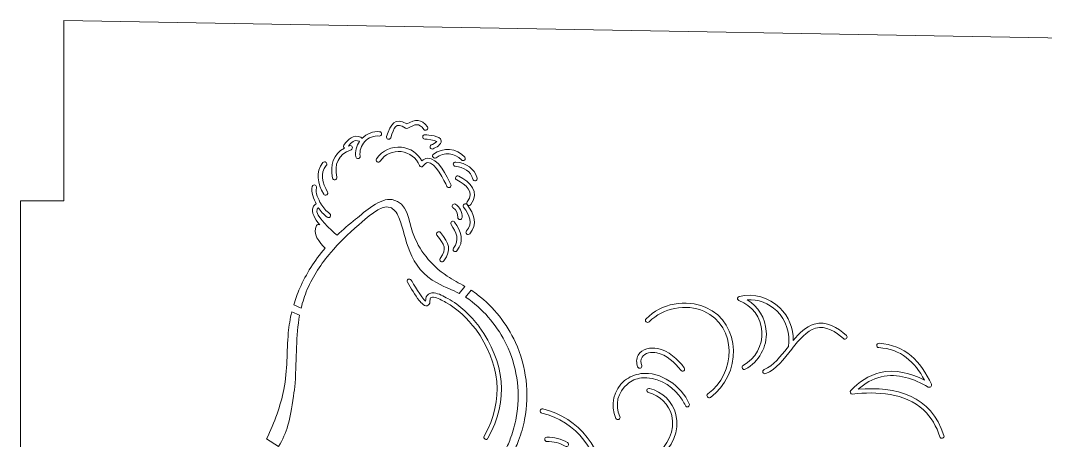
# Model space of a CAD drawing. Header units: centimetres. Extents: x -35.4 to 35.4, y -35.4 to 35.4.
# Drawn here: x 6.44 to 20.65, y -23.59 to -17.76 of the extents above; entities that cross this region are included whole.
import ezdxf

# ---------------------------------------------------------------- set-up
doc = ezdxf.new("R2010")
doc.units = ezdxf.units.CM
doc.header["$MEASUREMENT"] = 0
doc.layers.add('layer 1', color=7, linetype='Continuous')

msp = doc.modelspace()

# ---------------------------------------------------------------- linework, layer by layer
at = {"layer": 'layer 1', "color": 250, "lineweight": 9}
for points, knots in [([(25.92077, -18.09529), (25.92077, -18.09529), (7.04419, -17.76356), (7.04419, -17.76356), (7.04419, -17.76356), (7.04419, -17.76356), (7.04419, -20.26356), (7.04419, -20.26356), (7.04419, -20.26356), (7.04419, -20.26356), (6.44419, -20.26356), (6.44419, -20.26356), (6.44419, -20.26356), (6.44419, -20.26356), (6.44419, -23.76356), (6.44419, -23.76356), (6.44419, -23.76356), (6.44419, -23.76356), (7.04419, -23.76356), (7.04419, -23.76356), (7.04419, -23.76356), (7.04419, -23.76356), (7.04419, -29.17998), (7.04419, -29.17998), (7.04419, -29.17998), (7.04419, -29.17998), (6.44419, -29.17998), (6.44419, -29.17998), (6.44419, -29.17998), (6.44419, -29.17998), (6.44419, -32.67998), (6.44419, -32.67998), (6.44419, -32.67998), (6.44419, -32.67998), (7.04419, -32.67998), (7.04419, -32.67998), (7.04419, -32.67998), (7.04419, -32.67998), (7.04419, -35.17998), (7.04419, -35.17998), (7.04419, -35.17998), (7.04419, -35.17998), (25.92077, -34.84825), (25.92077, -34.84825), (25.92077, -34.84825), (25.92077, -34.84825), (25.92077, -32.67998), (25.92077, -32.67998), (25.92077, -32.67998), (25.92077, -32.67998), (26.52077, -32.67998), (26.52077, -32.67998), (26.52077, -32.67998), (26.52077, -32.67998), (26.52077, -33.27998), (26.52077, -33.27998), (26.52077, -33.27998), (26.52077, -33.27998), (26.82077, -33.27998), (26.82077, -33.27998), (26.82077, -33.27998), (26.90033, -33.27998), (26.97664, -33.24837), (27.0329, -33.19211), (27.0329, -33.19211), (27.08916, -33.13585), (27.12077, -33.05954), (27.12077, -32.97998), (27.12077, -32.97998), (27.12077, -32.97998), (27.12077, -28.87998), (27.12077, -28.87998), (27.12077, -28.87998), (27.12077, -28.71429), (26.98645, -28.57998), (26.82077, -28.57998), (26.82077, -28.57998), (26.82077, -28.57998), (26.52077, -28.57998), (26.52077, -28.57998), (26.52077, -28.57998), (26.52077, -28.57998), (26.52077, -29.17998), (26.52077, -29.17998), (26.52077, -29.17998), (26.52077, -29.17998), (25.92077, -29.17998), (25.92077, -29.17998), (25.92077, -29.17998), (25.92077, -29.17998), (25.92077, -23.76356), (25.92077, -23.76356), (25.92077, -23.76356), (25.92077, -23.76356), (26.59077, -23.76356), (26.59077, -23.76356), (26.59077, -23.76356), (26.59077, -23.76356), (26.59077, -24.36356), (26.59077, -24.36356), (26.59077, -24.36356), (26.59077, -24.36356), (26.82077, -24.36356), (26.82077, -24.36356), (26.82077, -24.36356), (26.90033, -24.36356), (26.97664, -24.33196), (27.0329, -24.2757), (27.0329, -24.2757), (27.08916, -24.21944), (27.12077, -24.14313), (27.12077, -24.06356), (27.12077, -24.06356), (27.12077, -24.06356), (27.12077, -19.96356), (27.12077, -19.96356), (27.12077, -19.96356), (27.12077, -19.79788), (26.98645, -19.66357), (26.82077, -19.66356), (26.82077, -19.66356), (26.82077, -19.66356), (26.59077, -19.66356), (26.59077, -19.66356), (26.59077, -19.66356), (26.59077, -19.66356), (26.59077, -20.26356), (26.59077, -20.26356), (26.59077, -20.26356), (26.59077, -20.26356), (25.92077, -20.26356), (25.92077, -20.26356), (25.92077, -20.26356), (25.92077, -20.26356), (25.92077, -18.09529), (25.92077, -18.09529)], [0, 0, 0, 0, 0.02857143, 0.02857143, 0.02857143, 0.02857143, 0.05714286, 0.05714286, 0.05714286, 0.05714286, 0.08571429, 0.08571429, 0.08571429, 0.08571429, 0.11428571, 0.11428571, 0.11428571, 0.11428571, 0.14285714, 0.14285714, 0.14285714, 0.14285714, 0.17142857, 0.17142857, 0.17142857, 0.17142857, 0.2, 0.2, 0.2, 0.2, 0.22857143, 0.22857143, 0.22857143, 0.22857143, 0.25714286, 0.25714286, 0.25714286, 0.25714286, 0.28571429, 0.28571429, 0.28571429, 0.28571429, 0.31428571, 0.31428571, 0.31428571, 0.31428571, 0.34285714, 0.34285714, 0.34285714, 0.34285714, 0.37142857, 0.37142857, 0.37142857, 0.37142857, 0.4, 0.4, 0.4, 0.4, 0.42857143, 0.42857143, 0.42857143, 0.42857143, 0.45714286, 0.45714286, 0.45714286, 0.45714286, 0.48571429, 0.48571429, 0.48571429, 0.48571429, 0.51428571, 0.51428571, 0.51428571, 0.51428571, 0.54285714, 0.54285714, 0.54285714, 0.54285714, 0.57142857, 0.57142857, 0.57142857, 0.57142857, 0.6, 0.6, 0.6, 0.6, 0.62857143, 0.62857143, 0.62857143, 0.62857143, 0.65714286, 0.65714286, 0.65714286, 0.65714286, 0.68571429, 0.68571429, 0.68571429, 0.68571429, 0.71428571, 0.71428571, 0.71428571, 0.71428571, 0.74285714, 0.74285714, 0.74285714, 0.74285714, 0.77142857, 0.77142857, 0.77142857, 0.77142857, 0.8, 0.8, 0.8, 0.8, 0.82857143, 0.82857143, 0.82857143, 0.82857143, 0.85714286, 0.85714286, 0.85714286, 0.85714286, 0.88571429, 0.88571429, 0.88571429, 0.88571429, 0.91428571, 0.91428571, 0.91428571, 0.91428571, 0.94285714, 0.94285714, 0.94285714, 0.94285714, 1, 1, 1, 1]), ([(11.57409, -19.39055), (11.56877, -19.4062), (11.55167, -19.41461), (11.53603, -19.40929), (11.53603, -19.40929), (11.52038, -19.40397), (11.51197, -19.38687), (11.51729, -19.37123), (11.51729, -19.37123), (11.57571, -19.19952), (11.63038, -19.09477), (11.79618, -19.19773), (11.79618, -19.19773), (11.91757, -19.13218), (11.99616, -19.12578), (12.08127, -19.23789), (12.08127, -19.23789), (12.09126, -19.25105), (12.08867, -19.26994), (12.07551, -19.27993), (12.07551, -19.27993), (12.06235, -19.28992), (12.04346, -19.28733), (12.03347, -19.27417), (12.03347, -19.27417), (11.96314, -19.18151), (11.91247, -19.19672), (11.81076, -19.25852), (11.81076, -19.25852), (11.80046, -19.26477), (11.7882, -19.26445), (11.77826, -19.25765), (11.77826, -19.25765), (11.63856, -19.1622), (11.62146, -19.25133), (11.57409, -19.39055)], [0, 0, 0, 0, 0.1, 0.1, 0.1, 0.1, 0.2, 0.2, 0.2, 0.2, 0.3, 0.3, 0.3, 0.3, 0.4, 0.4, 0.4, 0.4, 0.5, 0.5, 0.5, 0.5, 0.6, 0.6, 0.6, 0.6, 0.7, 0.7, 0.7, 0.7, 0.8, 0.8, 0.8, 0.8, 1, 1, 1, 1]), ([(11.41574, -19.36489), (11.34091, -19.35891), (11.26734, -19.38709), (11.21564, -19.44151), (11.21564, -19.44151), (11.16414, -19.49572), (11.13962, -19.57115), (11.14939, -19.64528), (11.14939, -19.64528), (11.15155, -19.66166), (11.13995, -19.67678), (11.12357, -19.67894), (11.12357, -19.67894), (11.10719, -19.6811), (11.09207, -19.6695), (11.08991, -19.65312), (11.08991, -19.65312), (11.07997, -19.57769), (11.09863, -19.50116), (11.14091, -19.43896), (11.14091, -19.43896), (11.14091, -19.43896), (11.13493, -19.43701), (11.13493, -19.43701), (11.13493, -19.43701), (11.07384, -19.4098), (11.02405, -19.45732), (10.98943, -19.50469), (10.98943, -19.50469), (10.98943, -19.50469), (11.00305, -19.49937), (11.00305, -19.49937), (11.00305, -19.49937), (11.01852, -19.49355), (11.03587, -19.50142), (11.04169, -19.51689), (11.04169, -19.51689), (11.04751, -19.53236), (11.03964, -19.54971), (11.02417, -19.55553), (11.02417, -19.55553), (10.84404, -19.62327), (10.78849, -19.75304), (10.82697, -19.93764), (10.82697, -19.93764), (10.83034, -19.95381), (10.8199, -19.96976), (10.80372, -19.97313), (10.80372, -19.97313), (10.78755, -19.9765), (10.7716, -19.96606), (10.76823, -19.94988), (10.76823, -19.94988), (10.72914, -19.76233), (10.77917, -19.61733), (10.93265, -19.53172), (10.93265, -19.53172), (10.92016, -19.52227), (10.91699, -19.50451), (10.92574, -19.49127), (10.92574, -19.49127), (10.97853, -19.4114), (11.05854, -19.33729), (11.15935, -19.38221), (11.15935, -19.38221), (11.16645, -19.38537), (11.17172, -19.39099), (11.17461, -19.39762), (11.17461, -19.39762), (11.23864, -19.33175), (11.32883, -19.29775), (11.42052, -19.30509), (11.42052, -19.30509), (11.43699, -19.3064), (11.44935, -19.32091), (11.44803, -19.33738), (11.44803, -19.33738), (11.44672, -19.35385), (11.43221, -19.36621), (11.41574, -19.36489)], [0, 0, 0, 0, 0.04761905, 0.04761905, 0.04761905, 0.04761905, 0.0952381, 0.0952381, 0.0952381, 0.0952381, 0.14285714, 0.14285714, 0.14285714, 0.14285714, 0.19047619, 0.19047619, 0.19047619, 0.19047619, 0.23809524, 0.23809524, 0.23809524, 0.23809524, 0.28571429, 0.28571429, 0.28571429, 0.28571429, 0.33333333, 0.33333333, 0.33333333, 0.33333333, 0.38095238, 0.38095238, 0.38095238, 0.38095238, 0.42857143, 0.42857143, 0.42857143, 0.42857143, 0.47619048, 0.47619048, 0.47619048, 0.47619048, 0.52380952, 0.52380952, 0.52380952, 0.52380952, 0.57142857, 0.57142857, 0.57142857, 0.57142857, 0.61904762, 0.61904762, 0.61904762, 0.61904762, 0.66666667, 0.66666667, 0.66666667, 0.66666667, 0.71428571, 0.71428571, 0.71428571, 0.71428571, 0.76190476, 0.76190476, 0.76190476, 0.76190476, 0.80952381, 0.80952381, 0.80952381, 0.80952381, 0.85714286, 0.85714286, 0.85714286, 0.85714286, 0.9047619, 0.9047619, 0.9047619, 0.9047619, 1, 1, 1, 1]), ([(12.27279, -19.42979), (12.28131, -19.48351), (12.20048, -19.52364), (12.16187, -19.54259), (12.16187, -19.54259), (12.14703, -19.54987), (12.129, -19.54371), (12.12172, -19.52888), (12.12172, -19.52888), (12.11444, -19.51404), (12.1206, -19.49601), (12.13543, -19.48873), (12.13543, -19.48873), (12.1486, -19.48227), (12.19965, -19.4558), (12.21159, -19.43943), (12.21159, -19.43943), (12.18606, -19.41998), (12.06876, -19.40986), (12.04439, -19.40811), (12.04439, -19.40811), (12.02791, -19.40693), (12.01543, -19.39252), (12.01662, -19.37604), (12.01662, -19.37604), (12.0178, -19.35956), (12.03221, -19.34708), (12.04869, -19.34827), (12.04869, -19.34827), (12.1006, -19.35199), (12.26163, -19.35946), (12.27279, -19.42979)], [0, 0, 0, 0, 0.11111111, 0.11111111, 0.11111111, 0.11111111, 0.22222222, 0.22222222, 0.22222222, 0.22222222, 0.33333333, 0.33333333, 0.33333333, 0.33333333, 0.44444444, 0.44444444, 0.44444444, 0.44444444, 0.55555556, 0.55555556, 0.55555556, 0.55555556, 0.66666667, 0.66666667, 0.66666667, 0.66666667, 0.77777778, 0.77777778, 0.77777778, 0.77777778, 1, 1, 1, 1]), ([(12.07957, -19.67285), (12.22543, -19.65459), (12.35874, -19.93425), (12.40748, -20.03693), (12.40748, -20.03693), (12.41457, -20.05186), (12.40817, -20.06982), (12.39325, -20.0769), (12.39325, -20.0769), (12.37832, -20.08399), (12.36036, -20.07759), (12.35328, -20.06267), (12.35328, -20.06267), (12.32068, -19.99399), (12.18819, -19.71972), (12.08702, -19.73239), (12.08702, -19.73239), (12.06033, -19.73573), (12.03852, -19.75979), (12.02389, -19.78044), (12.02389, -19.78044), (12.01736, -19.78965), (12.00706, -19.79422), (11.99585, -19.79288), (11.99585, -19.79288), (11.98464, -19.79154), (11.9757, -19.78467), (11.97153, -19.77417), (11.97153, -19.77417), (11.92918, -19.66765), (11.83154, -19.59315), (11.71762, -19.5804), (11.71762, -19.5804), (11.60369, -19.56766), (11.49201, -19.61876), (11.42717, -19.71329), (11.42717, -19.71329), (11.41782, -19.72692), (11.39909, -19.73041), (11.38546, -19.72106), (11.38546, -19.72106), (11.37183, -19.71171), (11.36834, -19.69298), (11.37769, -19.67935), (11.37769, -19.67935), (11.45507, -19.56654), (11.58834, -19.50557), (11.72428, -19.52078), (11.72428, -19.52078), (11.84427, -19.5342), (11.94912, -19.60503), (12.00683, -19.70888), (12.00683, -19.70888), (12.02709, -19.69023), (12.05117, -19.67641), (12.07957, -19.67285)], [0, 0, 0, 0, 0.06666667, 0.06666667, 0.06666667, 0.06666667, 0.13333333, 0.13333333, 0.13333333, 0.13333333, 0.2, 0.2, 0.2, 0.2, 0.26666667, 0.26666667, 0.26666667, 0.26666667, 0.33333333, 0.33333333, 0.33333333, 0.33333333, 0.4, 0.4, 0.4, 0.4, 0.46666667, 0.46666667, 0.46666667, 0.46666667, 0.53333333, 0.53333333, 0.53333333, 0.53333333, 0.6, 0.6, 0.6, 0.6, 0.66666667, 0.66666667, 0.66666667, 0.66666667, 0.73333333, 0.73333333, 0.73333333, 0.73333333, 0.8, 0.8, 0.8, 0.8, 0.86666667, 0.86666667, 0.86666667, 0.86666667, 1, 1, 1, 1]), ([(12.59892, -19.65648), (12.61005, -19.6687), (12.60917, -19.68774), (12.59696, -19.69886), (12.59696, -19.69886), (12.58474, -19.70999), (12.5657, -19.70911), (12.55458, -19.6969), (12.55458, -19.6969), (12.46326, -19.59669), (12.30995, -19.58288), (12.20221, -19.66518), (12.20221, -19.66518), (12.18908, -19.67521), (12.17019, -19.67268), (12.16016, -19.65955), (12.16016, -19.65955), (12.15013, -19.64642), (12.15266, -19.62753), (12.16579, -19.6175), (12.16579, -19.6175), (12.29821, -19.51634), (12.48669, -19.53331), (12.59892, -19.65648)], [0, 0, 0, 0, 0.14285714, 0.14285714, 0.14285714, 0.14285714, 0.28571429, 0.28571429, 0.28571429, 0.28571429, 0.42857143, 0.42857143, 0.42857143, 0.42857143, 0.57142857, 0.57142857, 0.57142857, 0.57142857, 0.71428571, 0.71428571, 0.71428571, 0.71428571, 1, 1, 1, 1]), ([(10.69808, -20.14117), (10.70615, -20.15558), (10.70099, -20.17393), (10.68657, -20.182), (10.68657, -20.182), (10.67216, -20.19008), (10.65381, -20.1849), (10.64574, -20.17049), (10.64574, -20.17049), (10.56302, -20.02284), (10.52693, -19.86346), (10.6353, -19.73446), (10.6353, -19.73446), (10.64592, -19.72181), (10.66492, -19.72016), (10.67757, -19.73079), (10.67757, -19.73079), (10.69022, -19.74141), (10.69187, -19.7604), (10.68124, -19.77306), (10.68124, -19.77306), (10.5888, -19.8831), (10.62747, -20.01515), (10.69808, -20.14117)], [0, 0, 0, 0, 0.14285714, 0.14285714, 0.14285714, 0.14285714, 0.28571429, 0.28571429, 0.28571429, 0.28571429, 0.42857143, 0.42857143, 0.42857143, 0.42857143, 0.57142857, 0.57142857, 0.57142857, 0.57142857, 0.71428571, 0.71428571, 0.71428571, 0.71428571, 1, 1, 1, 1]), ([(12.47418, -19.72544), (12.61932, -19.7424), (12.73615, -19.81181), (12.77114, -19.94918), (12.77114, -19.94918), (12.77521, -19.96519), (12.76548, -19.98157), (12.74947, -19.98565), (12.74947, -19.98565), (12.73346, -19.98972), (12.71708, -19.98), (12.713, -19.96398), (12.713, -19.96398), (12.68423, -19.85102), (12.58717, -19.79906), (12.46722, -19.78504), (12.46722, -19.78504), (12.4508, -19.78313), (12.43898, -19.76817), (12.4409, -19.75176), (12.4409, -19.75176), (12.44282, -19.73534), (12.45778, -19.72353), (12.47418, -19.72544)], [0, 0, 0, 0, 0.14285714, 0.14285714, 0.14285714, 0.14285714, 0.28571429, 0.28571429, 0.28571429, 0.28571429, 0.42857143, 0.42857143, 0.42857143, 0.42857143, 0.57142857, 0.57142857, 0.57142857, 0.57142857, 0.71428571, 0.71428571, 0.71428571, 0.71428571, 1, 1, 1, 1]), ([(12.51585, -19.921), (12.67778, -20.00431), (12.8131, -20.1361), (12.68351, -20.31483), (12.68351, -20.31483), (12.67381, -20.32821), (12.65499, -20.33121), (12.64161, -20.32151), (12.64161, -20.32151), (12.62823, -20.31181), (12.62523, -20.29299), (12.63493, -20.27961), (12.63493, -20.27961), (12.73972, -20.13509), (12.61521, -20.03959), (12.48841, -19.97436), (12.48841, -19.97436), (12.47371, -19.9668), (12.46789, -19.94865), (12.47545, -19.93396), (12.47545, -19.93396), (12.48301, -19.91926), (12.50116, -19.91344), (12.51585, -19.921)], [0, 0, 0, 0, 0.14285714, 0.14285714, 0.14285714, 0.14285714, 0.28571429, 0.28571429, 0.28571429, 0.28571429, 0.42857143, 0.42857143, 0.42857143, 0.42857143, 0.57142857, 0.57142857, 0.57142857, 0.57142857, 0.71428571, 0.71428571, 0.71428571, 0.71428571, 1, 1, 1, 1]), ([(12.35606, -21.30645), (12.43894, -21.3624), (12.52064, -21.40381), (12.60229, -21.45026), (12.60229, -21.45026), (12.60229, -21.45026), (12.52346, -21.5472), (12.52346, -21.5472), (12.52346, -21.5472), (12.42514, -21.4953), (12.33675, -21.46658), (12.21718, -21.40252), (12.21718, -21.40252), (12.0263, -21.30021), (11.9096, -21.14727), (11.83646, -20.96539), (11.83646, -20.96539), (11.76968, -20.79927), (11.75366, -20.65848), (11.68679, -20.49623), (11.68679, -20.49623), (11.65509, -20.4193), (11.61422, -20.3718), (11.56426, -20.35381), (11.56426, -20.35381), (11.4367, -20.30787), (11.22537, -20.51702), (11.1319, -20.59621), (11.1319, -20.59621), (10.98239, -20.72284), (10.85276, -20.85099), (10.74299, -20.98058), (10.74299, -20.98058), (10.61272, -21.13436), (10.49778, -21.30459), (10.41813, -21.49026), (10.41813, -21.49026), (10.38057, -21.57781), (10.35283, -21.66381), (10.33208, -21.74995), (10.33208, -21.74995), (10.33208, -21.74995), (10.22998, -21.70468), (10.22998, -21.70468), (10.22998, -21.70468), (10.25328, -21.62718), (10.28163, -21.5506), (10.31538, -21.47368), (10.31538, -21.47368), (10.40162, -21.27709), (10.51831, -21.09214), (10.66546, -20.91882), (10.66546, -20.91882), (10.58568, -20.84195), (10.48233, -20.71745), (10.54777, -20.60426), (10.54777, -20.60426), (10.55604, -20.58996), (10.57445, -20.58504), (10.58876, -20.59331), (10.58876, -20.59331), (10.58876, -20.59331), (10.59176, -20.59529), (10.59176, -20.59529), (10.59176, -20.59529), (10.52017, -20.5118), (10.46739, -20.42081), (10.498, -20.35308), (10.498, -20.35308), (10.50726, -20.33258), (10.52247, -20.31698), (10.5406, -20.30511), (10.5406, -20.30511), (10.51502, -20.24437), (10.46272, -20.13726), (10.48717, -20.06351), (10.48717, -20.06351), (10.49237, -20.04783), (10.50941, -20.03927), (10.52509, -20.04447), (10.52509, -20.04447), (10.54077, -20.04967), (10.54933, -20.06671), (10.54413, -20.08239), (10.54413, -20.08239), (10.52186, -20.14955), (10.57768, -20.24933), (10.60544, -20.30267), (10.60544, -20.30267), (10.60544, -20.30267), (10.60709, -20.30579), (10.60709, -20.30579), (10.60709, -20.30579), (10.63498, -20.35777), (10.68012, -20.40327), (10.72981, -20.4426), (10.72981, -20.4426), (10.74277, -20.45285), (10.74497, -20.47178), (10.73471, -20.48474), (10.73471, -20.48474), (10.72446, -20.4977), (10.70553, -20.4999), (10.69257, -20.48964), (10.69257, -20.48964), (10.64389, -20.45111), (10.60037, -20.40731), (10.56894, -20.35847), (10.56894, -20.35847), (10.56206, -20.36369), (10.55618, -20.37004), (10.55268, -20.37779), (10.55268, -20.37779), (10.51333, -20.46486), (10.75916, -20.68024), (10.8309, -20.74136), (10.8309, -20.74136), (10.90973, -20.66404), (10.99524, -20.58927), (11.08742, -20.51705), (11.08742, -20.51705), (11.21715, -20.41539), (11.43082, -20.21583), (11.5921, -20.24638), (11.5921, -20.24638), (11.81703, -20.289), (11.81724, -20.53027), (11.87672, -20.69793), (11.87672, -20.69793), (11.96531, -20.94767), (12.12509, -21.15051), (12.35606, -21.30645)], [0, 0, 0, 0, 0.02941176, 0.02941176, 0.02941176, 0.02941176, 0.05882353, 0.05882353, 0.05882353, 0.05882353, 0.08823529, 0.08823529, 0.08823529, 0.08823529, 0.11764706, 0.11764706, 0.11764706, 0.11764706, 0.14705882, 0.14705882, 0.14705882, 0.14705882, 0.17647059, 0.17647059, 0.17647059, 0.17647059, 0.20588235, 0.20588235, 0.20588235, 0.20588235, 0.23529412, 0.23529412, 0.23529412, 0.23529412, 0.26470588, 0.26470588, 0.26470588, 0.26470588, 0.29411765, 0.29411765, 0.29411765, 0.29411765, 0.32352941, 0.32352941, 0.32352941, 0.32352941, 0.35294118, 0.35294118, 0.35294118, 0.35294118, 0.38235294, 0.38235294, 0.38235294, 0.38235294, 0.41176471, 0.41176471, 0.41176471, 0.41176471, 0.44117647, 0.44117647, 0.44117647, 0.44117647, 0.47058824, 0.47058824, 0.47058824, 0.47058824, 0.5, 0.5, 0.5, 0.5, 0.52941176, 0.52941176, 0.52941176, 0.52941176, 0.55882353, 0.55882353, 0.55882353, 0.55882353, 0.58823529, 0.58823529, 0.58823529, 0.58823529, 0.61764706, 0.61764706, 0.61764706, 0.61764706, 0.64705882, 0.64705882, 0.64705882, 0.64705882, 0.67647059, 0.67647059, 0.67647059, 0.67647059, 0.70588235, 0.70588235, 0.70588235, 0.70588235, 0.73529412, 0.73529412, 0.73529412, 0.73529412, 0.76470588, 0.76470588, 0.76470588, 0.76470588, 0.79411765, 0.79411765, 0.79411765, 0.79411765, 0.82352941, 0.82352941, 0.82352941, 0.82352941, 0.85294118, 0.85294118, 0.85294118, 0.85294118, 0.88235294, 0.88235294, 0.88235294, 0.88235294, 0.91176471, 0.91176471, 0.91176471, 0.91176471, 0.94117647, 0.94117647, 0.94117647, 0.94117647, 1, 1, 1, 1]), ([(12.46965, -20.31032), (12.53799, -20.34855), (12.56236, -20.4179), (12.56355, -20.49314), (12.56355, -20.49314), (12.56381, -20.50966), (12.55054, -20.52335), (12.53402, -20.52361), (12.53402, -20.52361), (12.5175, -20.52387), (12.50381, -20.5106), (12.50355, -20.49408), (12.50355, -20.49408), (12.50272, -20.44124), (12.4891, -20.38995), (12.44035, -20.36268), (12.44035, -20.36268), (12.42593, -20.35461), (12.42075, -20.33627), (12.42882, -20.32185), (12.42882, -20.32185), (12.43689, -20.30743), (12.45523, -20.30225), (12.46965, -20.31032)], [0, 0, 0, 0, 0.14285714, 0.14285714, 0.14285714, 0.14285714, 0.28571429, 0.28571429, 0.28571429, 0.28571429, 0.42857143, 0.42857143, 0.42857143, 0.42857143, 0.57142857, 0.57142857, 0.57142857, 0.57142857, 0.71428571, 0.71428571, 0.71428571, 0.71428571, 1, 1, 1, 1]), ([(12.63222, -20.31464), (12.73357, -20.45051), (12.77906, -20.59066), (12.66953, -20.71987), (12.66953, -20.71987), (12.65885, -20.73246), (12.63985, -20.73403), (12.62725, -20.72335), (12.62725, -20.72335), (12.61466, -20.71267), (12.61308, -20.69367), (12.62377, -20.68107), (12.62377, -20.68107), (12.7153, -20.5731), (12.66884, -20.46407), (12.58412, -20.35052), (12.58412, -20.35052), (12.57425, -20.33728), (12.57699, -20.31841), (12.59023, -20.30853), (12.59023, -20.30853), (12.60347, -20.29865), (12.62235, -20.30141), (12.63222, -20.31464)], [0, 0, 0, 0, 0.14285714, 0.14285714, 0.14285714, 0.14285714, 0.28571429, 0.28571429, 0.28571429, 0.28571429, 0.42857143, 0.42857143, 0.42857143, 0.42857143, 0.57142857, 0.57142857, 0.57142857, 0.57142857, 0.71428571, 0.71428571, 0.71428571, 0.71428571, 1, 1, 1, 1]), ([(12.45969, -20.55853), (12.54798, -20.68093), (12.59827, -20.82888), (12.48965, -20.95683), (12.48965, -20.95683), (12.47896, -20.96942), (12.45996, -20.97097), (12.44736, -20.96028), (12.44736, -20.96028), (12.43477, -20.94959), (12.43322, -20.93059), (12.44391, -20.91799), (12.44391, -20.91799), (12.53325, -20.81276), (12.48233, -20.69247), (12.41103, -20.59363), (12.41103, -20.59363), (12.40136, -20.58023), (12.40441, -20.56142), (12.41781, -20.55175), (12.41781, -20.55175), (12.43121, -20.54208), (12.45002, -20.54513), (12.45969, -20.55853)], [0, 0, 0, 0, 0.14285714, 0.14285714, 0.14285714, 0.14285714, 0.28571429, 0.28571429, 0.28571429, 0.28571429, 0.42857143, 0.42857143, 0.42857143, 0.42857143, 0.57142857, 0.57142857, 0.57142857, 0.57142857, 0.71428571, 0.71428571, 0.71428571, 0.71428571, 1, 1, 1, 1]), ([(12.26311, -20.70356), (12.38178, -20.86405), (12.42054, -20.93062), (12.31017, -21.09696), (12.31017, -21.09696), (12.30104, -21.11073), (12.28234, -21.1145), (12.26858, -21.10537), (12.26858, -21.10537), (12.25481, -21.09624), (12.25104, -21.07755), (12.26017, -21.06378), (12.26017, -21.06378), (12.35661, -20.91845), (12.31856, -20.87945), (12.21487, -20.73924), (12.21487, -20.73924), (12.20505, -20.72595), (12.20787, -20.7071), (12.22115, -20.69728), (12.22115, -20.69728), (12.23444, -20.68745), (12.2533, -20.69029), (12.26311, -20.70356)], [0, 0, 0, 0, 0.14285714, 0.14285714, 0.14285714, 0.14285714, 0.28571429, 0.28571429, 0.28571429, 0.28571429, 0.42857143, 0.42857143, 0.42857143, 0.42857143, 0.57142857, 0.57142857, 0.57142857, 0.57142857, 0.71428571, 0.71428571, 0.71428571, 0.71428571, 1, 1, 1, 1]), ([(12.80161, -22.00805), (13.14859, -22.50209), (13.21795, -23.02057), (12.92112, -23.55584), (12.92112, -23.55584), (12.9131, -23.57029), (12.89478, -23.57554), (12.88033, -23.56753), (12.88033, -23.56753), (12.86588, -23.55951), (12.86063, -23.54119), (12.86864, -23.52674), (12.86864, -23.52674), (13.15411, -23.01198), (13.08631, -22.51825), (12.75306, -22.04332), (12.75306, -22.04332), (12.63991, -21.90237), (12.49839, -21.75594), (12.33696, -21.67085), (12.33696, -21.67085), (12.29005, -21.64612), (12.22058, -21.60482), (12.16769, -21.59955), (12.16769, -21.59955), (12.15843, -21.59863), (12.14777, -21.5987), (12.13896, -21.60208), (12.13896, -21.60208), (12.09892, -21.61744), (12.13635, -21.67714), (12.09495, -21.71008), (12.09495, -21.71008), (12.04991, -21.74593), (11.99391, -21.67594), (11.96955, -21.64528), (11.96955, -21.64528), (11.90883, -21.56884), (11.85409, -21.47655), (11.80467, -21.39245), (11.80467, -21.39245), (11.7963, -21.3782), (11.8011, -21.35975), (11.81534, -21.35138), (11.81534, -21.35138), (11.82959, -21.34301), (11.84804, -21.34781), (11.85641, -21.36205), (11.85641, -21.36205), (11.87831, -21.39934), (12.00425, -21.61144), (12.05753, -21.65334), (12.05753, -21.65334), (12.05863, -21.64113), (12.05929, -21.62374), (12.06028, -21.61764), (12.06028, -21.61764), (12.06585, -21.58324), (12.08428, -21.55879), (12.11748, -21.54606), (12.11748, -21.54606), (12.13536, -21.5392), (12.15471, -21.53796), (12.17363, -21.53985), (12.17363, -21.53985), (12.23814, -21.54627), (12.30817, -21.58785), (12.36494, -21.61777), (12.36494, -21.61777), (12.53445, -21.70712), (12.6817, -21.85848), (12.80046, -22.00652), (12.80046, -22.00652), (12.80046, -22.00652), (12.80161, -22.00805), (12.80161, -22.00805)], [0, 0, 0, 0, 0.05, 0.05, 0.05, 0.05, 0.1, 0.1, 0.1, 0.1, 0.15, 0.15, 0.15, 0.15, 0.2, 0.2, 0.2, 0.2, 0.25, 0.25, 0.25, 0.25, 0.3, 0.3, 0.3, 0.3, 0.35, 0.35, 0.35, 0.35, 0.4, 0.4, 0.4, 0.4, 0.45, 0.45, 0.45, 0.45, 0.5, 0.5, 0.5, 0.5, 0.55, 0.55, 0.55, 0.55, 0.6, 0.6, 0.6, 0.6, 0.65, 0.65, 0.65, 0.65, 0.7, 0.7, 0.7, 0.7, 0.75, 0.75, 0.75, 0.75, 0.8, 0.8, 0.8, 0.8, 0.85, 0.85, 0.85, 0.85, 0.9, 0.9, 0.9, 0.9, 1, 1, 1, 1]), ([(13.3015, -22.22609), (13.45365, -22.55902), (13.49861, -22.93355), (13.42947, -23.29333), (13.42947, -23.29333), (13.41034, -23.39289), (13.38261, -23.49083), (13.34652, -23.58603), (13.34652, -23.58603), (13.31909, -23.65835), (13.28768, -23.72642), (13.2525, -23.79093), (13.2525, -23.79093), (13.2525, -23.79093), (13.16275, -23.71913), (13.16275, -23.71913), (13.16275, -23.71913), (13.19166, -23.66161), (13.21725, -23.60242), (13.23933, -23.54187), (13.23933, -23.54187), (13.27125, -23.45432), (13.2959, -23.36389), (13.31278, -23.27156), (13.31278, -23.27156), (13.37237, -22.94563), (13.33297, -22.60823), (13.19964, -22.30471), (13.19964, -22.30471), (13.08957, -22.0541), (12.91866, -21.83324), (12.70127, -21.66341), (12.70127, -21.66341), (12.66905, -21.63823), (12.63911, -21.61693), (12.61069, -21.59844), (12.61069, -21.59844), (12.61069, -21.59844), (12.68889, -21.50228), (12.68889, -21.50228), (12.68889, -21.50228), (12.71853, -21.5213), (12.74822, -21.5419), (12.77801, -21.56501), (12.77801, -21.56501), (13.00376, -21.74016), (13.18322, -21.96727), (13.3015, -22.22609)], [0, 0, 0, 0, 0.07692308, 0.07692308, 0.07692308, 0.07692308, 0.15384615, 0.15384615, 0.15384615, 0.15384615, 0.23076923, 0.23076923, 0.23076923, 0.23076923, 0.30769231, 0.30769231, 0.30769231, 0.30769231, 0.38461538, 0.38461538, 0.38461538, 0.38461538, 0.46153846, 0.46153846, 0.46153846, 0.46153846, 0.53846154, 0.53846154, 0.53846154, 0.53846154, 0.61538462, 0.61538462, 0.61538462, 0.61538462, 0.69230769, 0.69230769, 0.69230769, 0.69230769, 0.76923077, 0.76923077, 0.76923077, 0.76923077, 0.84615385, 0.84615385, 0.84615385, 0.84615385, 1, 1, 1, 1]), ([(17.44135, -21.97247), (17.60926, -21.92204), (17.76645, -22.0208), (17.88711, -22.12869), (17.88711, -22.12869), (17.89942, -22.1397), (17.90049, -22.15873), (17.88947, -22.17105), (17.88947, -22.17105), (17.87846, -22.18336), (17.85943, -22.18443), (17.84711, -22.17341), (17.84711, -22.17341), (17.74376, -22.081), (17.60395, -21.98628), (17.45861, -22.02993), (17.45861, -22.02993), (17.33506, -22.06704), (17.23688, -22.18586), (17.13767, -22.31221), (17.13767, -22.31221), (17.13616, -22.31491), (17.13425, -22.31733), (17.13203, -22.31941), (17.13203, -22.31941), (17.02452, -22.45655), (16.91523, -22.60088), (16.77061, -22.6581), (16.77061, -22.6581), (16.75524, -22.66417), (16.73775, -22.6566), (16.73167, -22.64124), (16.73167, -22.64124), (16.7256, -22.62587), (16.73317, -22.60838), (16.74853, -22.6023), (16.74853, -22.6023), (16.87537, -22.55212), (16.98358, -22.41102), (17.06609, -22.30663), (17.06609, -22.30663), (17.06609, -22.30663), (17.08333, -22.28475), (17.08333, -22.28475), (17.08333, -22.28475), (17.11518, -22.10371), (17.05523, -21.91817), (16.92309, -21.78995), (16.92309, -21.78995), (16.81255, -21.68268), (16.66325, -21.62711), (16.51202, -21.63368), (16.51202, -21.63368), (16.66469, -21.7268), (16.76531, -21.8894), (16.77734, -22.07198), (16.77734, -22.07198), (16.79155, -22.28789), (16.67744, -22.49463), (16.48717, -22.59766), (16.48717, -22.59766), (16.47264, -22.60553), (16.45437, -22.6001), (16.4465, -22.58557), (16.4465, -22.58557), (16.43863, -22.57104), (16.44406, -22.55277), (16.45859, -22.5449), (16.45859, -22.5449), (16.62835, -22.45298), (16.73015, -22.26854), (16.71746, -22.07592), (16.71746, -22.07592), (16.70472, -21.88244), (16.58046, -21.71411), (16.39933, -21.64494), (16.39933, -21.64494), (16.38675, -21.64013), (16.37912, -21.62813), (16.38011, -21.6147), (16.38011, -21.6147), (16.3811, -21.60128), (16.39042, -21.59052), (16.40356, -21.58762), (16.40356, -21.58762), (16.60533, -21.54305), (16.81658, -21.60299), (16.96487, -21.74689), (16.96487, -21.74689), (17.0881, -21.86646), (17.15466, -22.031), (17.15163, -22.19971), (17.15163, -22.19971), (17.23263, -22.10262), (17.32823, -22.00644), (17.44135, -21.97247)], [0, 0, 0, 0, 0.04, 0.04, 0.04, 0.04, 0.08, 0.08, 0.08, 0.08, 0.12, 0.12, 0.12, 0.12, 0.16, 0.16, 0.16, 0.16, 0.2, 0.2, 0.2, 0.2, 0.24, 0.24, 0.24, 0.24, 0.28, 0.28, 0.28, 0.28, 0.32, 0.32, 0.32, 0.32, 0.36, 0.36, 0.36, 0.36, 0.4, 0.4, 0.4, 0.4, 0.44, 0.44, 0.44, 0.44, 0.48, 0.48, 0.48, 0.48, 0.52, 0.52, 0.52, 0.52, 0.56, 0.56, 0.56, 0.56, 0.6, 0.6, 0.6, 0.6, 0.64, 0.64, 0.64, 0.64, 0.68, 0.68, 0.68, 0.68, 0.72, 0.72, 0.72, 0.72, 0.76, 0.76, 0.76, 0.76, 0.8, 0.8, 0.8, 0.8, 0.84, 0.84, 0.84, 0.84, 0.88, 0.88, 0.88, 0.88, 0.92, 0.92, 0.92, 0.92, 1, 1, 1, 1]), ([(15.93827, -21.74042), (16.4496, -21.96538), (16.42932, -22.68315), (16.00333, -22.98842), (16.00333, -22.98842), (15.9899, -22.99805), (15.9711, -22.99495), (15.96148, -22.98151), (15.96148, -22.98151), (15.95185, -22.96808), (15.95495, -22.94928), (15.96839, -22.93966), (15.96839, -22.93966), (16.35658, -22.66146), (16.38254, -22.00143), (15.91411, -21.79534), (15.91411, -21.79534), (15.66414, -21.68537), (15.34706, -21.74681), (15.15489, -21.94045), (15.15489, -21.94045), (15.14326, -21.95218), (15.1242, -21.95225), (15.11247, -21.94061), (15.11247, -21.94061), (15.10074, -21.92898), (15.10067, -21.90992), (15.11231, -21.89819), (15.11231, -21.89819), (15.32196, -21.68692), (15.66558, -21.62045), (15.93827, -21.74042)], [0, 0, 0, 0, 0.11111111, 0.11111111, 0.11111111, 0.11111111, 0.22222222, 0.22222222, 0.22222222, 0.22222222, 0.33333333, 0.33333333, 0.33333333, 0.33333333, 0.44444444, 0.44444444, 0.44444444, 0.44444444, 0.55555556, 0.55555556, 0.55555556, 0.55555556, 0.66666667, 0.66666667, 0.66666667, 0.66666667, 0.77777778, 0.77777778, 0.77777778, 0.77777778, 1, 1, 1, 1]), ([(10.22658, -22.96989), (10.17871, -23.31217), (10.13847, -23.4739), (10.01925, -23.67045), (10.01925, -23.67045), (10.01925, -23.67045), (9.85374, -23.56309), (9.85374, -23.56309), (9.85374, -23.56309), (9.96768, -23.33109), (10.04704, -23.10343), (10.09183, -22.88005), (10.09183, -22.88005), (10.14798, -22.60003), (10.13015, -22.35677), (10.15505, -22.09305), (10.15505, -22.09305), (10.16453, -21.99257), (10.18045, -21.89639), (10.20341, -21.8023), (10.20341, -21.8023), (10.20341, -21.8023), (10.31098, -21.84999), (10.31098, -21.84999), (10.31098, -21.84999), (10.25903, -22.13533), (10.2717, -22.42915), (10.24892, -22.79149), (10.24892, -22.79149), (10.24497, -22.85433), (10.23445, -22.91354), (10.22658, -22.96989)], [0, 0, 0, 0, 0.11111111, 0.11111111, 0.11111111, 0.11111111, 0.22222222, 0.22222222, 0.22222222, 0.22222222, 0.33333333, 0.33333333, 0.33333333, 0.33333333, 0.44444444, 0.44444444, 0.44444444, 0.44444444, 0.55555556, 0.55555556, 0.55555556, 0.55555556, 0.66666667, 0.66666667, 0.66666667, 0.66666667, 0.77777778, 0.77777778, 0.77777778, 0.77777778, 1, 1, 1, 1]), ([(15.27053, -22.31135), (15.42262, -22.34113), (15.55115, -22.45604), (15.64078, -22.57699), (15.64078, -22.57699), (15.65062, -22.59026), (15.64782, -22.60911), (15.63454, -22.61895), (15.63454, -22.61895), (15.62127, -22.62879), (15.60242, -22.62599), (15.59258, -22.61271), (15.59258, -22.61271), (15.51241, -22.50454), (15.39548, -22.39695), (15.259, -22.37023), (15.259, -22.37023), (15.18987, -22.3567), (15.09613, -22.36525), (15.05657, -22.43265), (15.05657, -22.43265), (15.03603, -22.46764), (15.03823, -22.50819), (15.0518, -22.54527), (15.0518, -22.54527), (15.05748, -22.56079), (15.04946, -22.57807), (15.03394, -22.58375), (15.03394, -22.58375), (15.01842, -22.58943), (15.00114, -22.58141), (14.99546, -22.56589), (14.99546, -22.56589), (14.97563, -22.51172), (14.97505, -22.45301), (15.00482, -22.40227), (15.00482, -22.40227), (15.05825, -22.31126), (15.17488, -22.29263), (15.27053, -22.31135)], [0, 0, 0, 0, 0.09090909, 0.09090909, 0.09090909, 0.09090909, 0.18181818, 0.18181818, 0.18181818, 0.18181818, 0.27272727, 0.27272727, 0.27272727, 0.27272727, 0.36363636, 0.36363636, 0.36363636, 0.36363636, 0.45454545, 0.45454545, 0.45454545, 0.45454545, 0.54545455, 0.54545455, 0.54545455, 0.54545455, 0.63636364, 0.63636364, 0.63636364, 0.63636364, 0.72727273, 0.72727273, 0.72727273, 0.72727273, 0.81818182, 0.81818182, 0.81818182, 0.81818182, 1, 1, 1, 1]), ([(18.34002, -22.23891), (18.69846, -22.25832), (18.92362, -22.49144), (19.06486, -22.80645), (19.06486, -22.80645), (19.07028, -22.81853), (19.06741, -22.83215), (19.05756, -22.84101), (19.05756, -22.84101), (19.04772, -22.84988), (19.03388, -22.85131), (19.02242, -22.84466), (19.02242, -22.84466), (18.82717, -22.73127), (18.5959, -22.65046), (18.36888, -22.70331), (18.36888, -22.70331), (18.2477, -22.73152), (18.14265, -22.79368), (18.05153, -22.87489), (18.05153, -22.87489), (18.57392, -22.83327), (19.06466, -22.96026), (19.23893, -23.51669), (19.23893, -23.51669), (19.24387, -23.53246), (19.23503, -23.54935), (19.21927, -23.55429), (19.21927, -23.55429), (19.2035, -23.55923), (19.18661, -23.55039), (19.18167, -23.53463), (19.18167, -23.53463), (19.13738, -23.3932), (19.06635, -23.2643), (18.95732, -23.16248), (18.95732, -23.16248), (18.69892, -22.92115), (18.30458, -22.90533), (17.97258, -22.94278), (17.97258, -22.94278), (17.95981, -22.94422), (17.94808, -22.93783), (17.94236, -22.92632), (17.94236, -22.92632), (17.93664, -22.91482), (17.93863, -22.9016), (17.94749, -22.89229), (17.94749, -22.89229), (18.06002, -22.77401), (18.19465, -22.68227), (18.35527, -22.64488), (18.35527, -22.64488), (18.56682, -22.59563), (18.77993, -22.65211), (18.96968, -22.74779), (18.96968, -22.74779), (18.83717, -22.49637), (18.63955, -22.31522), (18.33678, -22.29883), (18.33678, -22.29883), (18.32028, -22.29793), (18.30755, -22.28375), (18.30844, -22.26725), (18.30844, -22.26725), (18.30934, -22.25075), (18.32352, -22.23802), (18.34002, -22.23891)], [0, 0, 0, 0, 0.05555556, 0.05555556, 0.05555556, 0.05555556, 0.11111111, 0.11111111, 0.11111111, 0.11111111, 0.16666667, 0.16666667, 0.16666667, 0.16666667, 0.22222222, 0.22222222, 0.22222222, 0.22222222, 0.27777778, 0.27777778, 0.27777778, 0.27777778, 0.33333333, 0.33333333, 0.33333333, 0.33333333, 0.38888889, 0.38888889, 0.38888889, 0.38888889, 0.44444444, 0.44444444, 0.44444444, 0.44444444, 0.5, 0.5, 0.5, 0.5, 0.55555556, 0.55555556, 0.55555556, 0.55555556, 0.61111111, 0.61111111, 0.61111111, 0.61111111, 0.66666667, 0.66666667, 0.66666667, 0.66666667, 0.72222222, 0.72222222, 0.72222222, 0.72222222, 0.77777778, 0.77777778, 0.77777778, 0.77777778, 0.83333333, 0.83333333, 0.83333333, 0.83333333, 0.88888889, 0.88888889, 0.88888889, 0.88888889, 1, 1, 1, 1]), ([(15.04067, -22.6592), (15.3184, -22.62298), (15.60007, -22.83109), (15.71081, -23.07741), (15.71081, -23.07741), (15.71759, -23.09248), (15.71082, -23.1103), (15.69575, -23.11707), (15.69575, -23.11707), (15.68068, -23.12385), (15.66286, -23.11708), (15.65609, -23.10201), (15.65609, -23.10201), (15.63312, -23.05092), (15.6031, -23.003), (15.56792, -22.95945), (15.56792, -22.95945), (15.44723, -22.81006), (15.24579, -22.69296), (15.04842, -22.71869), (15.04842, -22.71869), (14.97579, -22.72817), (14.90984, -22.75674), (14.85287, -22.80275), (14.85287, -22.80275), (14.71879, -22.91105), (14.6756, -23.09756), (14.74841, -23.25378), (14.74841, -23.25378), (14.75539, -23.26875), (14.74887, -23.28666), (14.73389, -23.29364), (14.73389, -23.29364), (14.71892, -23.30062), (14.70101, -23.2941), (14.69403, -23.27912), (14.69403, -23.27912), (14.60959, -23.09796), (14.65968, -22.88166), (14.81517, -22.75607), (14.81517, -22.75607), (14.88074, -22.70311), (14.95706, -22.6701), (15.04067, -22.6592)], [0, 0, 0, 0, 0.08333333, 0.08333333, 0.08333333, 0.08333333, 0.16666667, 0.16666667, 0.16666667, 0.16666667, 0.25, 0.25, 0.25, 0.25, 0.33333333, 0.33333333, 0.33333333, 0.33333333, 0.41666667, 0.41666667, 0.41666667, 0.41666667, 0.5, 0.5, 0.5, 0.5, 0.58333333, 0.58333333, 0.58333333, 0.58333333, 0.66666667, 0.66666667, 0.66666667, 0.66666667, 0.75, 0.75, 0.75, 0.75, 0.83333333, 0.83333333, 0.83333333, 0.83333333, 1, 1, 1, 1]), ([(15.16053, -22.86424), (15.3394, -22.90902), (15.47948, -23.04801), (15.52563, -23.22654), (15.52563, -23.22654), (15.64493, -23.68796), (15.05975, -24.10096), (14.65682, -24.13291), (14.65682, -24.13291), (14.64035, -24.13421), (14.62585, -24.12184), (14.62454, -24.10537), (14.62454, -24.10537), (14.62324, -24.0889), (14.63561, -24.0744), (14.65208, -24.07309), (14.65208, -24.07309), (15.01621, -24.04423), (15.5767, -23.66376), (15.46755, -23.24156), (15.46755, -23.24156), (15.42689, -23.08431), (15.30351, -22.96189), (15.14595, -22.92244), (15.14595, -22.92244), (15.12993, -22.91843), (15.12013, -22.90208), (15.12414, -22.88605), (15.12414, -22.88605), (15.12815, -22.87003), (15.1445, -22.86023), (15.16053, -22.86424)], [0, 0, 0, 0, 0.11111111, 0.11111111, 0.11111111, 0.11111111, 0.22222222, 0.22222222, 0.22222222, 0.22222222, 0.33333333, 0.33333333, 0.33333333, 0.33333333, 0.44444444, 0.44444444, 0.44444444, 0.44444444, 0.55555556, 0.55555556, 0.55555556, 0.55555556, 0.66666667, 0.66666667, 0.66666667, 0.66666667, 0.77777778, 0.77777778, 0.77777778, 0.77777778, 1, 1, 1, 1]), ([(14.42207, -24.69312), (14.42207, -24.69312), (14.33713, -25.73103), (14.33713, -25.73103), (14.33713, -25.73103), (14.33713, -25.73103), (14.27871, -25.70929), (14.27871, -25.70929), (14.27871, -25.70929), (14.27871, -25.70929), (14.35161, -24.81849), (14.35161, -24.81849), (14.35161, -24.81849), (14.21533, -25.02769), (14.00905, -25.18889), (13.76194, -25.26696), (13.76194, -25.26696), (13.77066, -25.26988), (13.77922, -25.27297), (13.78754, -25.27627), (13.78754, -25.27627), (13.81387, -25.28671), (13.85161, -25.30451), (13.84984, -25.33843), (13.84984, -25.33843), (13.84637, -25.40508), (13.64608, -25.4214), (13.58597, -25.42483), (13.58597, -25.42483), (13.56947, -25.42577), (13.55525, -25.41309), (13.55431, -25.39659), (13.55431, -25.39659), (13.55337, -25.38009), (13.56605, -25.36587), (13.58255, -25.36493), (13.58255, -25.36493), (13.62822, -25.36232), (13.69031, -25.36015), (13.77239, -25.33461), (13.77239, -25.33461), (13.73351, -25.31832), (13.65637, -25.30045), (13.63658, -25.29604), (13.63658, -25.29604), (13.6226, -25.29293), (13.61297, -25.28079), (13.6131, -25.26648), (13.6131, -25.26648), (13.61324, -25.25216), (13.6231, -25.24021), (13.63712, -25.23736), (13.63712, -25.23736), (14.11579, -25.14006), (14.46217, -24.72266), (14.46951, -24.23426), (14.46951, -24.23426), (14.47685, -23.74598), (14.14309, -23.31818), (13.66767, -23.20657), (13.66767, -23.20657), (13.65159, -23.20279), (13.64155, -23.18659), (13.64532, -23.1705), (13.64532, -23.1705), (13.6491, -23.15442), (13.6653, -23.14438), (13.68139, -23.14815), (13.68139, -23.14815), (14.18423, -23.26621), (14.53727, -23.71871), (14.52951, -24.23516), (14.52951, -24.23516), (14.52706, -24.39803), (14.48896, -24.55343), (14.42207, -24.69312)], [0, 0, 0, 0, 0.05, 0.05, 0.05, 0.05, 0.1, 0.1, 0.1, 0.1, 0.15, 0.15, 0.15, 0.15, 0.2, 0.2, 0.2, 0.2, 0.25, 0.25, 0.25, 0.25, 0.3, 0.3, 0.3, 0.3, 0.35, 0.35, 0.35, 0.35, 0.4, 0.4, 0.4, 0.4, 0.45, 0.45, 0.45, 0.45, 0.5, 0.5, 0.5, 0.5, 0.55, 0.55, 0.55, 0.55, 0.6, 0.6, 0.6, 0.6, 0.65, 0.65, 0.65, 0.65, 0.7, 0.7, 0.7, 0.7, 0.75, 0.75, 0.75, 0.75, 0.8, 0.8, 0.8, 0.8, 0.85, 0.85, 0.85, 0.85, 0.9, 0.9, 0.9, 0.9, 1, 1, 1, 1]), ([(13.73674, -23.54012), (13.837, -23.53797), (13.93717, -23.56409), (14.0236, -23.61497), (14.0236, -23.61497), (14.03784, -23.62335), (14.04262, -23.6418), (14.03423, -23.65604), (14.03423, -23.65604), (14.02585, -23.67028), (14.0074, -23.67506), (13.99316, -23.66667), (13.99316, -23.66667), (13.91629, -23.62142), (13.8272, -23.59819), (13.73802, -23.6001), (13.73802, -23.6001), (13.7215, -23.60046), (13.70774, -23.58727), (13.70739, -23.57075), (13.70739, -23.57075), (13.70703, -23.55423), (13.72022, -23.54047), (13.73674, -23.54012)], [0, 0, 0, 0, 0.14285714, 0.14285714, 0.14285714, 0.14285714, 0.28571429, 0.28571429, 0.28571429, 0.28571429, 0.42857143, 0.42857143, 0.42857143, 0.42857143, 0.57142857, 0.57142857, 0.57142857, 0.57142857, 0.71428571, 0.71428571, 0.71428571, 0.71428571, 1, 1, 1, 1])]:
    msp.add_open_spline(points, degree=3, knots=knots, dxfattribs=at)

doc.saveas('drawing.dxf')
